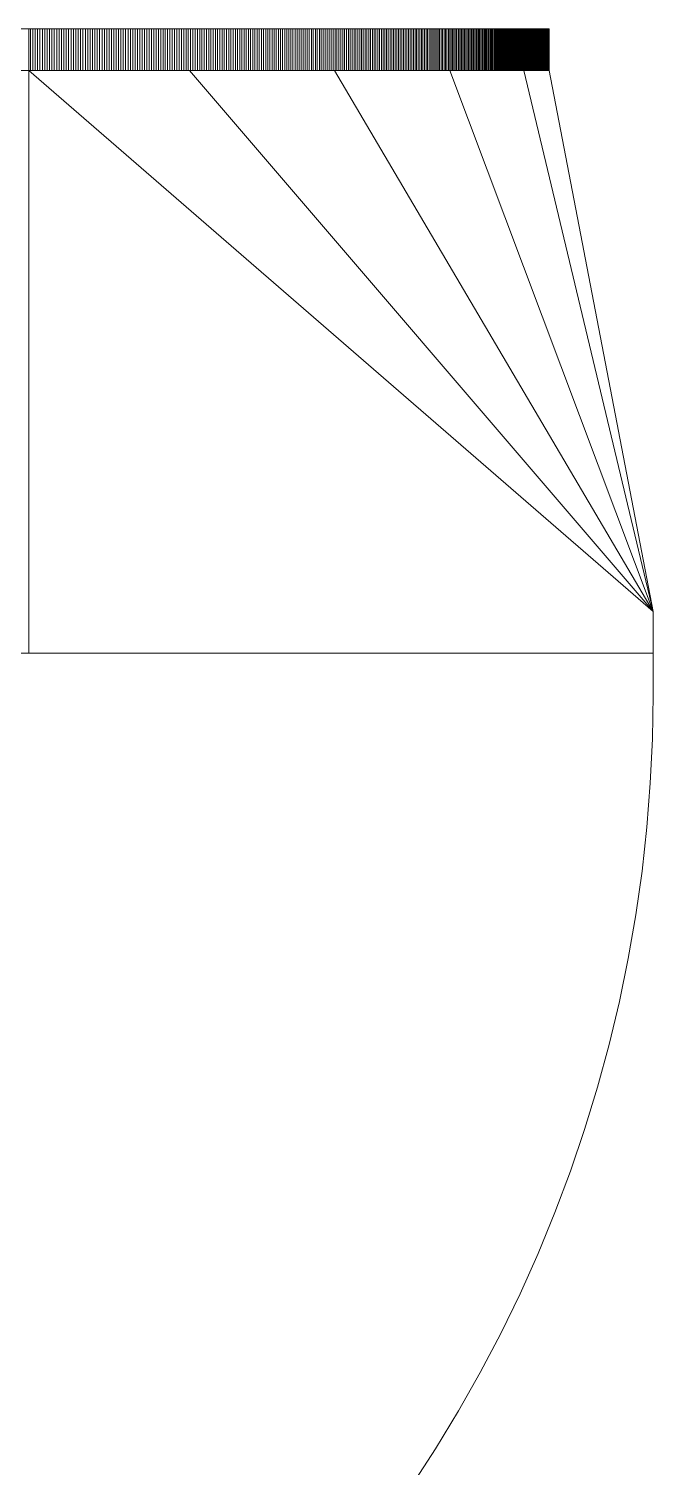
# Model space of a CAD drawing. Extents: x -57174 to 10055, y -18330 to 89882.
# Drawn here: x -30836.1 to -30686.3, y 68044.5 to 68390.1 of the extents above; entities that cross this region are included whole.
import ezdxf

# ---------------------------------------------------------------- set-up
doc = ezdxf.new("R2010")
doc.units = 0
doc.header["$LTSCALE"] = 50
doc.header["$MEASUREMENT"] = 0
doc.layers.add('SUPPLY', color=6, linetype='CONTINUOUS')

msp = doc.modelspace()

# ---------------------------------------------------------------- linework, layer by layer
at = {"layer": 'SUPPLY', "lineweight": 0, "flags": 128}
for points, elevation in [([(-30711.25, 68390.05), (-30961.05, 68390.05), (-30961.05, 68380.05)], 3592.94), ([(-30835.77, 68380.05), (-30835.77, 68390.05)], 3592.94), ([(-30835.2, 68380.05), (-30835.2, 68390.05)], 3592.94), ([(-30834.62, 68380.05), (-30834.62, 68390.05)], 3592.94), ([(-30834.04, 68380.05), (-30834.04, 68390.05)], 3592.94), ([(-30833.47, 68380.05), (-30833.47, 68390.05)], 3592.94), ([(-30832.89, 68380.05), (-30832.89, 68390.05)], 3592.94), ([(-30832.31, 68380.05), (-30832.31, 68390.05)], 3592.94), ([(-30831.74, 68380.05), (-30831.74, 68390.05)], 3592.94), ([(-30831.16, 68380.05), (-30831.16, 68390.05)], 3592.94), ([(-30830.59, 68380.05), (-30830.59, 68390.05)], 3592.94), ([(-30830.02, 68380.05), (-30830.02, 68390.05)], 3592.94), ([(-30829.45, 68380.05), (-30829.45, 68390.05)], 3592.94), ([(-30828.87, 68380.05), (-30828.87, 68390.05)], 3592.94), ([(-30828.3, 68380.05), (-30828.3, 68390.05)], 3592.94), ([(-30827.72, 68380.05), (-30827.72, 68390.05)], 3592.94), ([(-30827.14, 68380.05), (-30827.14, 68390.05)], 3592.94), ([(-30826.58, 68380.05), (-30826.58, 68390.05)], 3592.94), ([(-30826, 68380.05), (-30826, 68390.05)], 3592.94), ([(-30825.43, 68380.05), (-30825.43, 68390.05)], 3592.94), ([(-30824.85, 68380.05), (-30824.85, 68390.05)], 3592.94), ([(-30824.28, 68380.05), (-30824.28, 68390.05)], 3592.94), ([(-30823.71, 68380.05), (-30823.71, 68390.05)], 3592.94), ([(-30823.14, 68380.05), (-30823.14, 68390.05)], 3592.94), ([(-30822.56, 68380.05), (-30822.56, 68390.05)], 3592.94), ([(-30822, 68380.05), (-30822, 68390.05)], 3592.94), ([(-30821.42, 68380.05), (-30821.42, 68390.05)], 3592.94), ([(-30820.85, 68380.05), (-30820.85, 68390.05)], 3592.94), ([(-30820.29, 68380.05), (-30820.29, 68390.05)], 3592.94), ([(-30819.71, 68380.05), (-30819.71, 68390.05)], 3592.94), ([(-30819.15, 68380.05), (-30819.15, 68390.05)], 3592.94), ([(-30818.57, 68380.05), (-30818.57, 68390.05)], 3592.94), ([(-30818.01, 68380.05), (-30818.01, 68390.05)], 3592.94), ([(-30817.43, 68380.05), (-30817.43, 68390.05)], 3592.94), ([(-30816.87, 68380.05), (-30816.87, 68390.05)], 3592.94), ([(-30816.3, 68380.05), (-30816.3, 68390.05)], 3592.94), ([(-30815.73, 68380.05), (-30815.73, 68390.05)], 3592.94), ([(-30815.16, 68380.05), (-30815.16, 68390.05)], 3592.94), ([(-30814.6, 68380.05), (-30814.6, 68390.05)], 3592.94), ([(-30814.03, 68380.05), (-30814.03, 68390.05)], 3592.94), ([(-30813.46, 68380.05), (-30813.46, 68390.05)], 3592.94), ([(-30812.9, 68380.05), (-30812.9, 68390.05)], 3592.94), ([(-30812.33, 68380.05), (-30812.33, 68390.05)], 3592.94), ([(-30811.77, 68380.05), (-30811.77, 68390.05)], 3592.94), ([(-30811.21, 68380.05), (-30811.21, 68390.05)], 3592.94), ([(-30810.65, 68380.05), (-30810.65, 68390.05)], 3592.94), ([(-30810.07, 68380.05), (-30810.07, 68390.05)], 3592.94), ([(-30809.51, 68380.05), (-30809.51, 68390.05)], 3592.94), ([(-30808.95, 68380.05), (-30808.95, 68390.05)], 3592.94), ([(-30808.39, 68380.05), (-30808.39, 68390.05)], 3592.94), ([(-30807.84, 68380.05), (-30807.84, 68390.05)], 3592.94), ([(-30807.28, 68380.05), (-30807.28, 68390.05)], 3592.94), ([(-30806.72, 68380.05), (-30806.72, 68390.05)], 3592.94), ([(-30806.16, 68380.05), (-30806.16, 68390.05)], 3592.94), ([(-30805.6, 68380.05), (-30805.6, 68390.05)], 3592.94), ([(-30805.05, 68380.05), (-30805.05, 68390.05)], 3592.94), ([(-30804.49, 68380.05), (-30804.49, 68390.05)], 3592.94), ([(-30803.93, 68380.05), (-30803.93, 68390.05)], 3592.94), ([(-30803.38, 68380.05), (-30803.38, 68390.05)], 3592.94), ([(-30802.82, 68380.05), (-30802.82, 68390.05)], 3592.94), ([(-30802.27, 68380.05), (-30802.27, 68390.05)], 3592.94), ([(-30801.71, 68380.05), (-30801.71, 68390.05)], 3592.94), ([(-30801.16, 68380.05), (-30801.16, 68390.05)], 3592.94), ([(-30800.62, 68380.05), (-30800.62, 68390.05)], 3592.94), ([(-30800.05, 68380.05), (-30800.05, 68390.05)], 3592.94), ([(-30799.51, 68380.05), (-30799.51, 68390.05)], 3592.94), ([(-30798.96, 68380.05), (-30798.96, 68390.05)], 3592.94), ([(-30798.41, 68380.05), (-30798.41, 68390.05)], 3592.94), ([(-30797.87, 68380.05), (-30797.87, 68390.05)], 3592.94), ([(-30797.32, 68380.05), (-30797.32, 68390.05)], 3592.94), ([(-30796.77, 68380.05), (-30796.77, 68390.05)], 3592.94), ([(-30796.23, 68380.05), (-30796.23, 68390.05)], 3592.94), ([(-30795.68, 68380.05), (-30795.68, 68390.05)], 3592.94), ([(-30795.13, 68380.05), (-30795.13, 68390.05)], 3592.94), ([(-30794.59, 68380.05), (-30794.59, 68390.05)], 3592.94), ([(-30794.05, 68380.05), (-30794.05, 68390.05)], 3592.94), ([(-30793.51, 68380.05), (-30793.51, 68390.05)], 3592.94), ([(-30792.97, 68380.05), (-30792.97, 68390.05)], 3592.94), ([(-30792.43, 68380.05), (-30792.43, 68390.05)], 3592.94), ([(-30791.9, 68380.05), (-30791.9, 68390.05)], 3592.94), ([(-30791.35, 68380.05), (-30791.35, 68390.05)], 3592.94), ([(-30790.82, 68380.05), (-30790.82, 68390.05)], 3592.94), ([(-30790.29, 68380.05), (-30790.29, 68390.05)], 3592.94), ([(-30789.75, 68380.05), (-30789.75, 68390.05)], 3592.94), ([(-30789.22, 68380.05), (-30789.22, 68390.05)], 3592.94), ([(-30788.69, 68380.05), (-30788.69, 68390.05)], 3592.94), ([(-30788.16, 68380.05), (-30788.16, 68390.05)], 3592.94), ([(-30787.63, 68380.05), (-30787.63, 68390.05)], 3592.94), ([(-30787.09, 68380.05), (-30787.09, 68390.05)], 3592.94), ([(-30786.56, 68380.05), (-30786.56, 68390.05)], 3592.94), ([(-30786.03, 68380.05), (-30786.03, 68390.05)], 3592.94), ([(-30785.51, 68380.05), (-30785.51, 68390.05)], 3592.94), ([(-30784.98, 68380.05), (-30784.98, 68390.05)], 3592.94), ([(-30784.46, 68380.05), (-30784.46, 68390.05)], 3592.94), ([(-30783.93, 68380.05), (-30783.93, 68390.05)], 3592.94), ([(-30783.41, 68380.05), (-30783.41, 68390.05)], 3592.94), ([(-30782.9, 68380.05), (-30782.9, 68390.05)], 3592.94), ([(-30782.38, 68380.05), (-30782.38, 68390.05)], 3592.94), ([(-30781.86, 68380.05), (-30781.86, 68390.05)], 3592.94), ([(-30781.34, 68380.05), (-30781.34, 68390.05)], 3592.94), ([(-30780.83, 68380.05), (-30780.83, 68390.05)], 3592.94), ([(-30780.31, 68380.05), (-30780.31, 68390.05)], 3592.94), ([(-30779.79, 68380.05), (-30779.79, 68390.05)], 3592.94), ([(-30779.28, 68380.05), (-30779.28, 68390.05)], 3592.94), ([(-30778.77, 68380.05), (-30778.77, 68390.05)], 3592.94), ([(-30778.26, 68380.05), (-30778.26, 68390.05)], 3592.94), ([(-30777.75, 68380.05), (-30777.75, 68390.05)], 3592.94), ([(-30777.25, 68380.05), (-30777.25, 68390.05)], 3592.94), ([(-30776.73, 68380.05), (-30776.73, 68390.05)], 3592.94), ([(-30776.23, 68380.05), (-30776.23, 68390.05)], 3592.94), ([(-30775.73, 68380.05), (-30775.73, 68390.05)], 3592.94), ([(-30775.23, 68380.05), (-30775.23, 68390.05)], 3592.94), ([(-30774.72, 68380.05), (-30774.72, 68390.05)], 3592.94), ([(-30774.22, 68380.05), (-30774.22, 68390.05)], 3592.94), ([(-30773.72, 68380.05), (-30773.72, 68390.05)], 3592.94), ([(-30773.23, 68380.05), (-30773.23, 68390.05)], 3592.94), ([(-30772.73, 68380.05), (-30772.73, 68390.05)], 3592.94), ([(-30772.24, 68380.05), (-30772.24, 68390.05)], 3592.94), ([(-30771.74, 68380.05), (-30771.74, 68390.05)], 3592.94), ([(-30771.25, 68380.05), (-30771.25, 68390.05)], 3592.94), ([(-30770.76, 68380.05), (-30770.76, 68390.05)], 3592.94), ([(-30770.28, 68380.05), (-30770.28, 68390.05)], 3592.94), ([(-30769.79, 68380.05), (-30769.79, 68390.05)], 3592.94), ([(-30769.3, 68380.05), (-30769.3, 68390.05)], 3592.94), ([(-30768.81, 68380.05), (-30768.81, 68390.05)], 3592.94), ([(-30768.32, 68380.05), (-30768.32, 68390.05)], 3592.94), ([(-30767.85, 68380.05), (-30767.85, 68390.05)], 3592.94), ([(-30767.36, 68380.05), (-30767.36, 68390.05)], 3592.94), ([(-30766.89, 68380.05), (-30766.89, 68390.05)], 3592.94), ([(-30766.4, 68380.05), (-30766.4, 68390.05)], 3592.94), ([(-30765.93, 68380.05), (-30765.93, 68390.05)], 3592.94), ([(-30765.46, 68380.05), (-30765.46, 68390.05)], 3592.94), ([(-30764.98, 68380.05), (-30764.98, 68390.05)], 3592.94), ([(-30764.51, 68380.05), (-30764.51, 68390.05)], 3592.94), ([(-30764.04, 68380.05), (-30764.04, 68390.05)], 3592.94), ([(-30763.57, 68380.05), (-30763.57, 68390.05)], 3592.94), ([(-30763.11, 68380.05), (-30763.11, 68390.05)], 3592.94), ([(-30762.64, 68380.05), (-30762.64, 68390.05)], 3592.94), ([(-30762.18, 68380.05), (-30762.18, 68390.05)], 3592.94), ([(-30761.72, 68380.05), (-30761.72, 68390.05)], 3592.94), ([(-30761.25, 68380.05), (-30761.25, 68390.05)], 3592.94), ([(-30760.79, 68380.05), (-30760.79, 68390.05)], 3592.94), ([(-30760.33, 68380.05), (-30760.33, 68390.05)], 3592.94), ([(-30759.87, 68380.05), (-30759.87, 68390.05)], 3592.94), ([(-30759.43, 68380.05), (-30759.43, 68390.05)], 3592.94), ([(-30758.97, 68380.05), (-30758.97, 68390.05)], 3592.94), ([(-30758.53, 68380.05), (-30758.53, 68390.05)], 3592.94), ([(-30758.07, 68380.05), (-30758.07, 68390.05)], 3592.94), ([(-30757.63, 68380.05), (-30757.63, 68390.05)], 3592.94), ([(-30757.18, 68380.05), (-30757.18, 68390.05)], 3592.94), ([(-30756.72, 68380.05), (-30756.72, 68390.05)], 3592.94), ([(-30756.28, 68380.05), (-30756.28, 68390.05)], 3592.94), ([(-30755.85, 68380.05), (-30755.85, 68390.05)], 3592.94), ([(-30755.41, 68380.05), (-30755.41, 68390.05)], 3592.94), ([(-30754.97, 68380.05), (-30754.97, 68390.05)], 3592.94), ([(-30754.54, 68380.05), (-30754.54, 68390.05)], 3592.94), ([(-30754.09, 68380.05), (-30754.09, 68390.05)], 3592.94), ([(-30753.66, 68380.05), (-30753.66, 68390.05)], 3592.94), ([(-30753.24, 68380.05), (-30753.24, 68390.05)], 3592.94), ([(-30752.81, 68380.05), (-30752.81, 68390.05)], 3592.94), ([(-30752.38, 68380.05), (-30752.38, 68390.05)], 3592.94), ([(-30751.95, 68380.05), (-30751.95, 68390.05)], 3592.94), ([(-30751.52, 68380.05), (-30751.52, 68390.05)], 3592.94), ([(-30751.11, 68380.05), (-30751.11, 68390.05)], 3592.94), ([(-30750.68, 68380.05), (-30750.68, 68390.05)], 3592.94), ([(-30750.27, 68380.05), (-30750.27, 68390.05)], 3592.94), ([(-30749.85, 68380.05), (-30749.85, 68390.05)], 3592.94), ([(-30749.44, 68380.05), (-30749.44, 68390.05)], 3592.94), ([(-30749.02, 68380.05), (-30749.02, 68390.05)], 3592.94), ([(-30748.61, 68380.05), (-30748.61, 68390.05)], 3592.94), ([(-30748.2, 68380.05), (-30748.2, 68390.05)], 3592.94), ([(-30747.8, 68380.05), (-30747.8, 68390.05)], 3592.94), ([(-30747.38, 68380.05), (-30747.38, 68390.05)], 3592.94), ([(-30746.98, 68380.05), (-30746.98, 68390.05)], 3592.94), ([(-30746.59, 68380.05), (-30746.59, 68390.05)], 3592.94), ([(-30746.19, 68380.05), (-30746.19, 68390.05)], 3592.94), ([(-30745.79, 68380.05), (-30745.79, 68390.05)], 3592.94), ([(-30745.39, 68380.05), (-30745.39, 68390.05)], 3592.94), ([(-30744.99, 68380.05), (-30744.99, 68390.05)], 3592.94), ([(-30744.61, 68380.05), (-30744.61, 68390.05)], 3592.94), ([(-30744.21, 68380.05), (-30744.21, 68390.05)], 3592.94), ([(-30743.82, 68380.05), (-30743.82, 68390.05)], 3592.94), ([(-30743.44, 68380.05), (-30743.44, 68390.05)], 3592.94), ([(-30743.05, 68380.05), (-30743.05, 68390.05)], 3592.94), ([(-30742.67, 68380.05), (-30742.67, 68390.05)], 3592.94), ([(-30742.29, 68380.05), (-30742.29, 68390.05)], 3592.94), ([(-30741.92, 68380.05), (-30741.92, 68390.05)], 3592.94), ([(-30741.53, 68380.05), (-30741.53, 68390.05)], 3592.94), ([(-30741.16, 68380.05), (-30741.16, 68390.05)], 3592.94), ([(-30740.79, 68380.05), (-30740.79, 68390.05)], 3592.94), ([(-30740.42, 68380.05), (-30740.42, 68390.05)], 3592.94), ([(-30740.05, 68380.05), (-30740.05, 68390.05)], 3592.94), ([(-30739.68, 68380.05), (-30739.68, 68390.05)], 3592.94), ([(-30739.31, 68380.05), (-30739.31, 68390.05)], 3592.94), ([(-30738.96, 68380.05), (-30738.96, 68390.05)], 3592.94), ([(-30738.59, 68380.05), (-30738.59, 68390.05)], 3592.94), ([(-30738.24, 68380.05), (-30738.24, 68390.05)], 3592.94), ([(-30737.88, 68380.05), (-30737.88, 68390.05)], 3592.94), ([(-30737.53, 68380.05), (-30737.53, 68390.05)], 3592.94), ([(-30737.17, 68380.05), (-30737.17, 68390.05)], 3592.94), ([(-30736.83, 68380.05), (-30736.83, 68390.05)], 3592.94), ([(-30736.48, 68380.05), (-30736.48, 68390.05)], 3592.94), ([(-30736.14, 68380.05), (-30736.14, 68390.05)], 3592.94), ([(-30735.8, 68380.05), (-30735.8, 68390.05)], 3592.94), ([(-30735.44, 68380.05), (-30735.44, 68390.05)], 3592.94), ([(-30735.12, 68380.05), (-30735.12, 68390.05)], 3592.94), ([(-30734.78, 68380.05), (-30734.78, 68390.05)], 3592.94), ([(-30734.44, 68380.05), (-30734.44, 68390.05)], 3592.94), ([(-30734.11, 68380.05), (-30734.11, 68390.05)], 3592.94), ([(-30733.77, 68380.05), (-30733.77, 68390.05)], 3592.94), ([(-30733.45, 68380.05), (-30733.45, 68390.05)], 3592.94), ([(-30733.12, 68380.05), (-30733.12, 68390.05)], 3592.94), ([(-30732.8, 68380.05), (-30732.8, 68390.05)], 3592.94), ([(-30732.47, 68380.05), (-30732.47, 68390.05)], 3592.94), ([(-30732.16, 68380.05), (-30732.16, 68390.05)], 3592.94), ([(-30731.84, 68380.05), (-30731.84, 68390.05)], 3592.94), ([(-30731.53, 68380.05), (-30731.53, 68390.05)], 3592.94), ([(-30731.22, 68380.05), (-30731.22, 68390.05)], 3592.94), ([(-30730.91, 68380.05), (-30730.91, 68390.05)], 3592.94), ([(-30730.6, 68380.05), (-30730.6, 68390.05)], 3592.94), ([(-30730.29, 68380.05), (-30730.29, 68390.05)], 3592.94), ([(-30729.97, 68380.05), (-30729.97, 68390.05)], 3592.94), ([(-30729.68, 68380.05), (-30729.68, 68390.05)], 3592.94), ([(-30729.38, 68380.05), (-30729.38, 68390.05)], 3592.94), ([(-30729.09, 68380.05), (-30729.09, 68390.05)], 3592.94), ([(-30728.79, 68380.05), (-30728.79, 68390.05)], 3592.94), ([(-30728.5, 68380.05), (-30728.5, 68390.05)], 3592.94), ([(-30728.2, 68380.05), (-30728.2, 68390.05)], 3592.94), ([(-30727.92, 68380.05), (-30727.92, 68390.05)], 3592.94), ([(-30727.63, 68380.05), (-30727.63, 68390.05)], 3592.94), ([(-30727.34, 68380.05), (-30727.34, 68390.05)], 3592.94), ([(-30727.06, 68380.05), (-30727.06, 68390.05)], 3592.94), ([(-30726.78, 68380.05), (-30726.78, 68390.05)], 3592.94), ([(-30726.5, 68380.05), (-30726.5, 68390.05)], 3592.94), ([(-30726.24, 68380.05), (-30726.24, 68390.05)], 3592.94), ([(-30725.96, 68380.05), (-30725.96, 68390.05)], 3592.94), ([(-30725.69, 68380.05), (-30725.69, 68390.05)], 3592.94), ([(-30725.42, 68380.05), (-30725.42, 68390.05)], 3592.94), ([(-30725.16, 68380.05), (-30725.16, 68390.05)], 3592.94), ([(-30724.89, 68380.05), (-30724.89, 68390.05)], 3592.94), ([(-30724.64, 68380.05), (-30724.64, 68390.05)], 3592.94), ([(-30724.37, 68380.05), (-30724.37, 68390.05)], 3592.94), ([(-30724.12, 68380.05), (-30724.12, 68390.05)], 3592.94), ([(-30723.87, 68380.05), (-30723.87, 68390.05)], 3592.94), ([(-30723.62, 68380.05), (-30723.62, 68390.05)], 3592.94), ([(-30723.37, 68380.05), (-30723.37, 68390.05)], 3592.94), ([(-30723.13, 68380.05), (-30723.13, 68390.05)], 3592.94), ([(-30722.88, 68380.05), (-30722.88, 68390.05)], 3592.94), ([(-30722.64, 68380.05), (-30722.64, 68390.05)], 3592.94), ([(-30722.41, 68380.05), (-30722.41, 68390.05)], 3592.94), ([(-30722.17, 68380.05), (-30722.17, 68390.05)], 3592.94), ([(-30721.94, 68380.05), (-30721.94, 68390.05)], 3592.94), ([(-30721.7, 68380.05), (-30721.7, 68390.05)], 3592.94), ([(-30721.48, 68380.05), (-30721.48, 68390.05)], 3592.94), ([(-30721.24, 68380.05), (-30721.24, 68390.05)], 3592.94), ([(-30721.02, 68380.05), (-30721.02, 68390.05)], 3592.94), ([(-30720.8, 68380.05), (-30720.8, 68390.05)], 3592.94), ([(-30720.58, 68380.05), (-30720.58, 68390.05)], 3592.94), ([(-30720.37, 68380.05), (-30720.37, 68390.05)], 3592.94), ([(-30720.15, 68380.05), (-30720.15, 68390.05)], 3592.94), ([(-30719.94, 68380.05), (-30719.94, 68390.05)], 3592.94), ([(-30719.73, 68380.05), (-30719.73, 68390.05)], 3592.94), ([(-30719.51, 68380.05), (-30719.51, 68390.05)], 3592.94), ([(-30719.32, 68380.05), (-30719.32, 68390.05)], 3592.94), ([(-30719.11, 68380.05), (-30719.11, 68390.05)], 3592.94), ([(-30718.91, 68380.05), (-30718.91, 68390.05)], 3592.94), ([(-30718.71, 68380.05), (-30718.71, 68390.05)], 3592.94), ([(-30718.52, 68380.05), (-30718.52, 68390.05)], 3592.94), ([(-30718.33, 68380.05), (-30718.33, 68390.05)], 3592.94), ([(-30718.14, 68380.05), (-30718.14, 68390.05)], 3592.94), ([(-30717.95, 68380.05), (-30717.95, 68390.05)], 3592.94), ([(-30717.77, 68380.05), (-30717.77, 68390.05)], 3592.94), ([(-30717.59, 68380.05), (-30717.59, 68390.05)], 3592.94), ([(-30717.4, 68380.05), (-30717.4, 68390.05)], 3592.94), ([(-30717.22, 68380.05), (-30717.22, 68390.05)], 3592.94), ([(-30717.06, 68380.05), (-30717.06, 68390.05)], 3592.94), ([(-30716.88, 68380.05), (-30716.88, 68390.05)], 3592.94), ([(-30716.72, 68380.05), (-30716.72, 68390.05)], 3592.94), ([(-30716.54, 68380.05), (-30716.54, 68390.05)], 3592.94), ([(-30716.38, 68380.05), (-30716.38, 68390.05)], 3592.94), ([(-30716.22, 68380.05), (-30716.22, 68390.05)], 3592.94), ([(-30716.05, 68380.05), (-30716.05, 68390.05)], 3592.94), ([(-30715.91, 68380.05), (-30715.91, 68390.05)], 3592.94), ([(-30715.74, 68380.05), (-30715.74, 68390.05)], 3592.94), ([(-30715.6, 68380.05), (-30715.6, 68390.05)], 3592.94), ([(-30715.45, 68380.05), (-30715.45, 68390.05)], 3592.94), ([(-30715.3, 68380.05), (-30715.3, 68390.05)], 3592.94), ([(-30715.15, 68380.05), (-30715.15, 68390.05)], 3592.94), ([(-30715.02, 68380.05), (-30715.02, 68390.05)], 3592.94), ([(-30714.87, 68380.05), (-30714.87, 68390.05)], 3592.94), ([(-30714.74, 68380.05), (-30714.74, 68390.05)], 3592.94), ([(-30714.61, 68380.05), (-30714.61, 68390.05)], 3592.94), ([(-30714.47, 68380.05), (-30714.47, 68390.05)], 3592.94), ([(-30714.34, 68380.05), (-30714.34, 68390.05)], 3592.94), ([(-30714.22, 68380.05), (-30714.22, 68390.05)], 3592.94), ([(-30714.1, 68380.05), (-30714.1, 68390.05)], 3592.94), ([(-30713.97, 68380.05), (-30713.97, 68390.05)], 3592.94), ([(-30713.85, 68380.05), (-30713.85, 68390.05)], 3592.94), ([(-30713.75, 68380.05), (-30713.75, 68390.05)], 3592.94), ([(-30713.63, 68380.05), (-30713.63, 68390.05)], 3592.94), ([(-30713.51, 68380.05), (-30713.51, 68390.05)], 3592.94), ([(-30713.41, 68380.05), (-30713.41, 68390.05)], 3592.94), ([(-30713.31, 68380.05), (-30713.31, 68390.05)], 3592.94), ([(-30713.2, 68380.05), (-30713.2, 68390.05)], 3592.94), ([(-30713.1, 68380.05), (-30713.1, 68390.05)], 3592.94), ([(-30713.01, 68380.05), (-30713.01, 68390.05)], 3592.94), ([(-30712.91, 68380.05), (-30712.91, 68390.05)], 3592.94), ([(-30712.82, 68380.05), (-30712.82, 68390.05)], 3592.94), ([(-30712.73, 68380.05), (-30712.73, 68390.05)], 3592.94), ([(-30712.64, 68380.05), (-30712.64, 68390.05)], 3592.94), ([(-30712.55, 68380.05), (-30712.55, 68390.05)], 3592.94), ([(-30712.48, 68380.05), (-30712.48, 68390.05)], 3592.94), ([(-30712.39, 68380.05), (-30712.39, 68390.05)], 3592.94), ([(-30712.31, 68380.05), (-30712.31, 68390.05)], 3592.94), ([(-30712.24, 68380.05), (-30712.24, 68390.05)], 3592.94), ([(-30712.17, 68380.05), (-30712.17, 68390.05)], 3592.94), ([(-30712.11, 68380.05), (-30712.11, 68390.05)], 3592.94), ([(-30712.03, 68380.05), (-30712.03, 68390.05)], 3592.94), ([(-30711.97, 68380.05), (-30711.97, 68390.05)], 3592.94), ([(-30711.92, 68380.05), (-30711.92, 68390.05)], 3592.94), ([(-30711.86, 68390.05), (-30711.86, 68380.05)], 3592.94), ([(-30711.8, 68390.05), (-30711.8, 68380.05)], 3592.94), ([(-30711.75, 68380.05), (-30711.75, 68390.05)], 3592.94), ([(-30711.69, 68380.05), (-30711.69, 68390.05)], 3592.94), ([(-30711.65, 68390.05), (-30711.65, 68380.05)], 3592.94), ([(-30711.61, 68380.05), (-30711.61, 68390.05)], 3592.94), ([(-30711.56, 68380.05), (-30711.56, 68390.05)], 3592.94), ([(-30711.52, 68390.05), (-30711.52, 68380.05)], 3592.94), ([(-30711.49, 68380.05), (-30711.49, 68390.05)], 3592.94), ([(-30711.46, 68390.05), (-30711.46, 68380.05)], 3592.94), ([(-30711.41, 68390.05), (-30711.41, 68380.05)], 3592.94), ([(-30711.38, 68380.05), (-30711.38, 68390.05)], 3592.94), ([(-30711.37, 68380.05), (-30711.37, 68390.05)], 3592.94), ([(-30711.34, 68390.05), (-30711.34, 68380.05)], 3592.94), ([(-30711.32, 68390.05), (-30711.32, 68380.05)], 3592.94), ([(-30711.3, 68390.05), (-30711.3, 68380.05)], 3592.94), ([(-30711.28, 68390.05), (-30711.28, 68380.05)], 3592.94), ([(-30711.27, 68390.05), (-30711.27, 68380.05)], 3592.94), ([(-30711.25, 68390.05), (-30711.25, 68380.05)], 3592.94), ([(-30711.25, 68380.05), (-30961.05, 68380.05), (-30986.04, 68250.06)], 3592.94), ([(-30836.16, 68380.05), (-30686.26, 68250.06), (-30686.26, 68240.05), (-30986.04, 68240.05)], 3592.94), ([(-30735.1, 68380.05), (-30686.26, 68250.06), (-30797.56, 68380.05)], 3592.94), ([(-30762.74, 68380.05), (-30686.26, 68250.06)], 3592.94), ([(-30717.35, 68380.05), (-30686.26, 68250.06)], 3592.94), ([(-30711.25, 68380.05), (-30686.26, 68250.06)], 3592.94), ([(-30686.29, 68240.06), (-30986.07, 68240.06)], 3539.5), ([(-30686.29, 68230.05), (-30686.29, 68240.06)], 3539.5), ([(-30686.44, 68219.45), (-30686.29, 68230.05)], 3539.5), ([(-30686.44, 68219.45), (-30686.96, 68208.85)], 3539.5), ([(-30692.24, 68166.76), (-30690.42, 68177.21), (-30688.93, 68187.73), (-30687.78, 68198.25), (-30686.96, 68208.85)], 3539.5), ([(-30692.24, 68166.76), (-30694.36, 68156.36)], 3539.5), ([(-30696.85, 68146.03), (-30694.36, 68156.36)], 3539.5), ([(-30696.85, 68146.03), (-30699.61, 68135.83), (-30702.72, 68125.66)], 3539.5), ([(-30706.11, 68115.61), (-30702.72, 68125.66)], 3539.5), ([(-30706.11, 68115.61), (-30709.85, 68105.68)], 3539.5), ([(-30713.87, 68095.87), (-30709.85, 68105.68)], 3539.5), ([(-30713.87, 68095.87), (-30718.21, 68086.17), (-30722.86, 68076.64), (-30727.78, 68067.26)], 3539.5), ([(-30738.5, 68048.97), (-30732.98, 68058.03), (-30727.78, 68067.26)], 3539.5), ([(-30738.5, 68048.97), (-30744.3, 68040.06)], 3539.5)]:
    msp.add_lwpolyline(points, dxfattribs=dict(at, elevation=elevation))
at = {"layer": 'SUPPLY', "lineweight": 0}
msp.add_lwpolyline([(-30836.14, 68240.04), (-30836.14, 68390.04)], dxfattribs=at)

doc.saveas('drawing.dxf')
